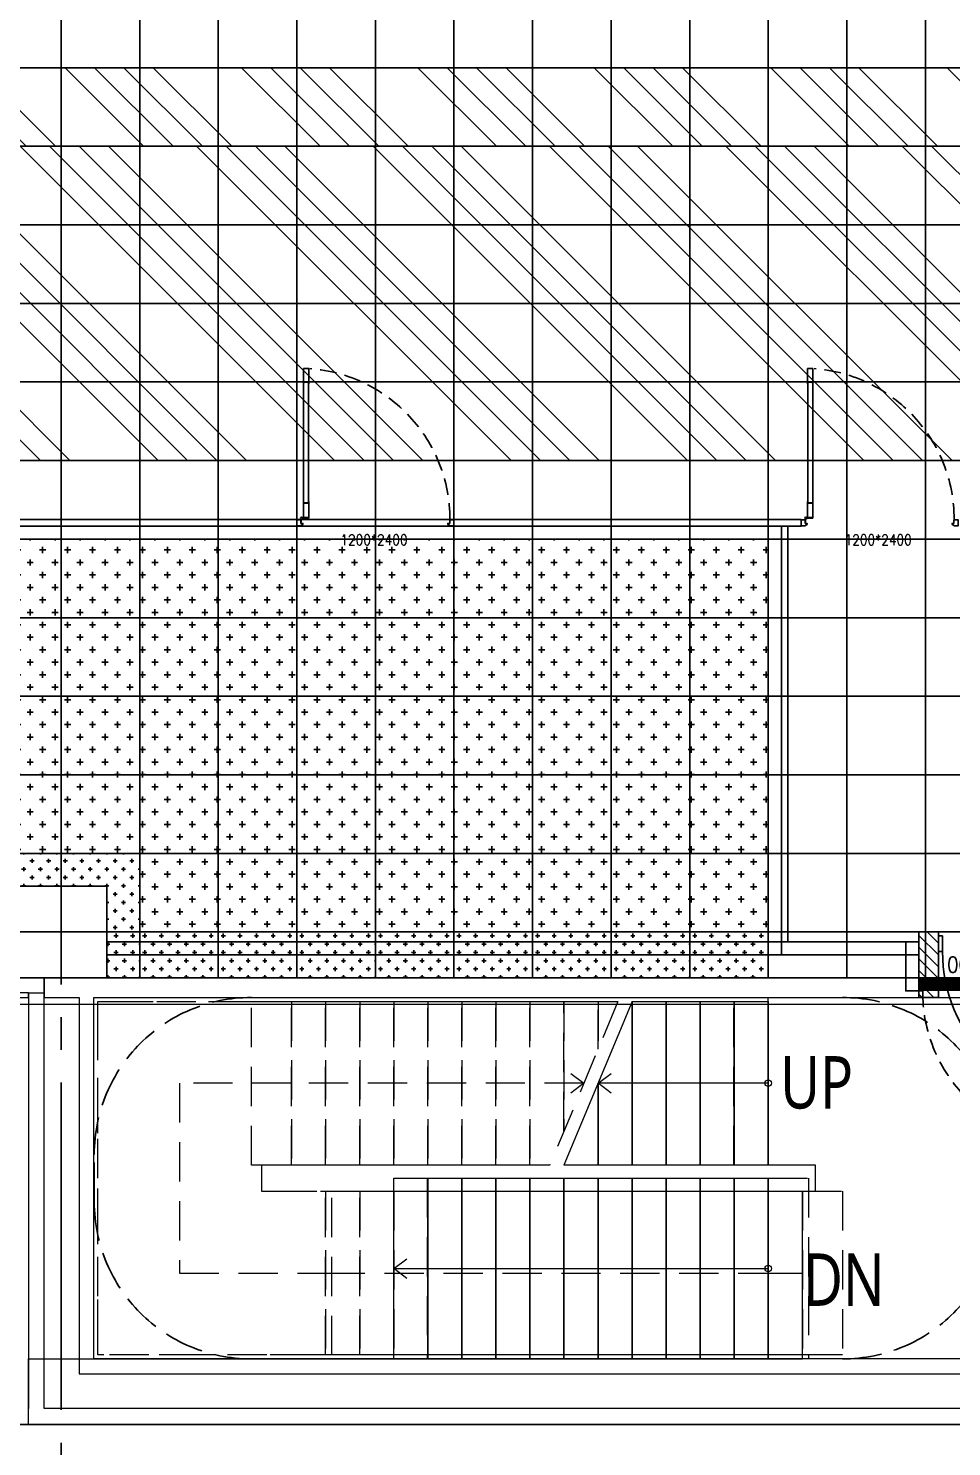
# Model space of a CAD drawing. Header units: millimetres. Extents: x -960 to 41501, y -1010 to 11880.
# Drawn here: x 6815 to 7520, y -393 to 690 of the extents above; entities that cross this region are included whole.
import ezdxf
from ezdxf.enums import TextEntityAlignment as Align

# ---------------------------------------------------------------- set-up
doc = ezdxf.new("R2010")
doc.units = ezdxf.units.MM
doc.header["$LTSCALE"] = 100
for name, pattern in [('188K-SM-03-F10-ARCH-PA-Y2257103$0$AP5A-SM-03-F20-ARCH-PA-Y2230801+Y2230803$0$ALL-PA-TXT-Y2221201$0$DASHED', [19.05, 12.7, -6.35]), ('188K-SM-03-F10-ARCH-PA-Y2257103$0$HIDDEN2', [0.1875, 0.125, -0.0625]), ('188K-SM-03-F10-ARCH-RF-Y2257103$0$DIVIDE', [31.75, 12.7, -6.35, 0, -6.35, 0, -6.35]), ('X-S-FAB-L10$0$COL-CEN-LIN', [3.25, 2.5, -0.25, 0.25, -0.25]), ('X-S-FAB-L10$0$HIDDEN', [0.4, 0.3, -0.1]), ('X-S-FAB-L10$0$JJP_虛線(退縮線、投影線、地下室範圍、非屬本工程、圖面分區)', [0.45, 0.3, -0.15]), ('X-S-FAB-L10$0$虛線', [0.846667, 0.423333, -0.423333])]:
    doc.linetypes.add(name, pattern=pattern)
for name, color, linetype in [('0-XREF', 7, 'Continuous'), ('188K-SM-03-F10-ARCH-PA-Y2257103$0$K-Door', 53, 'Continuous'), ('188K-SM-03-F10-ARCH-PA-Y2257103$0$K-P1S-2.5-單抗', 53, 'Continuous'), ('188K-SM-03-F10-ARCH-PA-Y2257103$0$K-P1S-4.2-單抗', 53, 'Continuous'), ('188K-SM-03-F10-ARCH-PA-Y2257103$0$K-岩棉 2hr 7.5-單抗', 53, 'Continuous'), ('188K-SM-03-F10-ARCH-PA-Y2257103$0$K-岩棉 2hr 7.5-非抗', 53, 'Continuous'), ('188K-SM-03-F10-ARCH-PA-Y2257103$0$非YK-K-防火門', 53, 'Continuous'), ('188K-SM-03-F10-ARCH-RF-Y2257103$0$K-RC與RF收邊板', 4, '188K-SM-03-F10-ARCH-RF-Y2257103$0$DIVIDE'), ('188K-SM-03-F10-ARCH-RF-Y2257103$0$K-RF-0.55', 191, 'Continuous'), ('188K-SM-03-F10-ARCH-RF-Y2257103$0$K-RF-0.55-AREA', 6, 'Continuous'), ('188K-SM-03-F10-ARCH-RF-Y2257103$0$K-RF-動線-1500', 5, 'Continuous'), ('188K-SM-03-F10-ARCH-RF-Y2257103$0$K-RF-動線-1500-預降', 14, 'Continuous'), ('188K-SM-03-F10-ARCH-RF-Y2257103$0$K-格柵-不定尺', 80, 'Continuous'), ('188K-SM-03-F10-ARCH-RF-Y2257103$0$K-格柵-整', 30, 'Continuous'), ('X-S-FAB-L10$0$0-DIM-TXT', 8, 'Continuous'), ('X-S-FAB-L10$0$A-STRS', 8, 'Continuous'), ('X-S-FAB-L10$0$A-TEXT', 8, 'Continuous'), ('X-S-FAB-L10$0$A-WALL-EX', 8, 'Continuous'), ('X-S-FAB-L10$0$A-WALL-IN', 8, 'Continuous'), ('X-S-FAB-L10$0$BLOCK', 8, 'Continuous'), ('X-S-FAB-L10$0$CCL', 8, 'X-S-FAB-L10$0$COL-CEN-LIN'), ('X-S-FAB-L10$0$COL-S', 8, 'Continuous'), ('X-S-FAB-L10$0$DW_Frame', 8, 'Continuous'), ('X-S-FAB-L10$0$HID', 8, 'X-S-FAB-L10$0$HIDDEN'), ('X-S-FAB-L10$0$S-FNDN', 8, 'Continuous'), ('X-S-FAB-L10$0$S-SLAB-SHOW', 8, 'Continuous'), ('X-S-FAB-L10$0$WALL_188K_IN', 8, 'Continuous')]:
    doc.layers.add(name, color=color, linetype=linetype)
doc.styles.add('188K-SM-03-F10-ARCH-PA-Y2257103$0$AP5A-SM-03-F20-ARCH-PA-Y2230801+Y2230803$0$ALL-PA-TXT-Y2221201$0$Standard', font='txt.shx', dxfattribs={"bigfont": 'chineset.shx'})
doc.styles.add('188K-SM-03-F10-ARCH-PA-Y2257103$0$Standard', font='txt.shx', dxfattribs={"bigfont": 'chineset.shx'})
doc.styles.add('X-S-FAB-L10$0$CHINA', font='simplex.shx', dxfattribs={"width": 0.75, "bigfont": 'chineset.shx'})
doc.styles.add('X-S-FAB-L10$0$Standard', font='', dxfattribs={"width": 0.8})
doc.styles.add('X-S-FAB-L10$0$TG_NOTE_TEXT', font='simplex.shx', dxfattribs={"width": 0.75, "bigfont": 'chineset.shx'})
doc.styles.get('X-S-FAB-L10$0$Standard').set_extended_font_data('Microsoft JhengHei')
pattern_1 = [(0, (4199.9996, -8950.01), (6.35, 6.35), [3.175, -9.525]), (90, (4201.587, -8951.5975), (-6.35, 6.35), [3.175, -9.525])]

# ---------------------------------------------------------------- blocks, each defined once
blk = doc.blocks.new('X-S-FAB-L10$0$FAB2-L05')
at = {"layer": 'X-S-FAB-L10$0$CCL'}
for p, q in [((-19320, 11005), (-19320, 0)), ((-26880, 720), (1210, 720))]:
    blk.add_line(p, q, dxfattribs=at)
at = {"layer": 'X-S-FAB-L10$0$COL-S'}
blk.add_lwpolyline([(-19355, 755), (-19285, 755), (-19285, 685), (-19355, 685)], close=True, dxfattribs=at)
blk = doc.blocks.new('X-S-FAB-L10')
at = {"layer": 'X-S-FAB-L10$0$WALL_188K_IN'}
h = blk.add_hatch(dxfattribs=at)
h.set_pattern_fill('LINE', color=256, scale=2, angle=135)
h.set_pattern_definition([(135, (7510, -98.3835), (-4.49013, -4.49013), [])])
h.paths.add_polyline_path([(7510, -50), (7510, 0), (7495, 0), (7495, -50)])
blk.add_line((7510, 0), (7510, -15))
blk.add_arc((7627, -15), 114, 180, 270)
at = {"layer": 'X-S-FAB-L10$0$A-STRS', "linetype": 'X-S-FAB-L10$0$虛線', "lineweight": 0}
for p, q in [((6868, -323), (6868, -53)), ((6868, -53), (6985.3, -53)), ((6985.3, -53), (7016, -53)), ((7016, -53), (7265.2, -53)), ((7016, -178), (6993, -178)), ((6993, -178), (6993, -198)), ((7213.2, -178), (7016, -178)), ((6993, -198), (7042, -198)), ((7042, -198), (7406, -198)), ((7042, -323), (6868, -323)), ((7406, -323), (7042, -323))]:
    blk.add_line(p, q, dxfattribs=at)
at = {"layer": 'X-S-FAB-L10$0$A-STRS', "linetype": 'X-S-FAB-L10$0$JJP_虛線(退縮線、投影線、地下室範圍、非屬本工程、圖面分區)', "lineweight": 0}
for p, q in [((6868, -323), (6868, -53)), ((6868, -53), (7016, -53)), ((6985.3, -178), (6985.3, -53)), ((7016, -53), (7016, -178)), ((7016, -53), (7016, -178)), ((7016, -53), (7016, -178)), ((7016, -178), (7016, -53)), ((7016, -53), (7042, -53)), ((7016, -53), (7016, -178)), ((7042, -53), (7042, -178)), ((7042, -178), (7042, -53)), ((7042, -53), (7068, -53)), ((7042, -53), (7042, -178)), ((7068, -53), (7068, -178)), ((7068, -178), (7068, -53)), ((7068, -53), (7094, -53)), ((7068, -53), (7068, -178)), ((7094, -53), (7094, -178)), ((7094, -178), (7094, -53)), ((7094, -53), (7120, -53)), ((7094, -53), (7094, -178)), ((7120, -53), (7120, -178)), ((7120, -178), (7120, -53)), ((7120, -53), (7146, -53)), ((7120, -53), (7120, -178)), ((7146, -53), (7146, -178)), ((7146, -178), (7146, -53)), ((7146, -53), (7172, -53)), ((7146, -53), (7146, -178)), ((7172, -53), (7172, -178)), ((7172, -178), (7172, -53)), ((7172, -53), (7198, -53)), ((7172, -53), (7172, -178)), ((7198, -53), (7198, -178)), ((7198, -178), (7198, -53)), ((7198, -53), (7224, -53)), ((7198, -53), (7198, -178)), ((7265.2, -53), (7213.2, -178)), ((7224, -53), (7224, -152)), ((7224, -152), (7224, -53)), ((7224, -53), (7250, -53)), ((7224, -53), (7224, -152)), ((7250, -53), (7250, -89.5)), ((7250, -89.5), (7250, -53)), ((7250, -53), (7265.2, -53)), ((7250, -53), (7250, -89.5)), ((7353.6, -178), (7353.6, -53)), ((7229.2, -108), (7239.2, -115.5)), ((7016, -115.5), (6930.5, -115.5)), ((6930.5, -115.5), (6930.5, -260.5)), ((7239.2, -115.5), (7016, -115.5)), ((7239.2, -115.5), (7229.2, -123)), ((6993, -178), (6985.3, -178)), ((7016, -178), (6993, -178)), ((6993, -178), (6993, -198)), ((7042, -178), (7016, -178)), ((7068, -178), (7042, -178)), ((7094, -178), (7068, -178)), ((7120, -178), (7094, -178)), ((7146, -178), (7120, -178)), ((7172, -178), (7146, -178)), ((7198, -178), (7172, -178)), ((7213.2, -178), (7198, -178)), ((7119.6, -188), (7119.6, -326)), ((7380, -188), (7410.8, -188)), ((7410.8, -188), (7410.8, -326)), ((6993, -198), (7042, -198)), ((7042, -323), (7042, -198)), ((7042, -323), (7042, -198)), ((7042, -198), (7042, -323)), ((7042, -323), (7042, -198)), ((7042, -198), (7068, -198)), ((7046.7, -323), (7046.7, -198)), ((7068, -323), (7068, -198)), ((7068, -198), (7068, -323)), ((7068, -323), (7068, -198)), ((7068, -198), (7094, -198)), ((7094, -323), (7094, -198)), ((7094, -198), (7094, -323)), ((7094, -323), (7094, -198)), ((7094, -198), (7120, -198)), ((7120, -323), (7120, -198)), ((7120, -198), (7120, -323)), ((7120, -323), (7120, -198)), ((7120, -198), (7146, -198)), ((7146, -323), (7146, -198)), ((7146, -198), (7146, -323)), ((7146, -323), (7146, -198)), ((7146, -198), (7172, -198)), ((7172, -323), (7172, -198)), ((7172, -198), (7172, -323)), ((7172, -323), (7172, -198)), ((7172, -198), (7198, -198)), ((7198, -323), (7198, -198)), ((7198, -198), (7198, -323)), ((7198, -323), (7198, -198)), ((7198, -198), (7224, -198)), ((7224, -323), (7224, -198)), ((7224, -198), (7224, -323)), ((7224, -323), (7224, -198)), ((7224, -198), (7250, -198)), ((7250, -323), (7250, -198)), ((7250, -198), (7250, -323)), ((7250, -323), (7250, -198)), ((7250, -198), (7276, -198)), ((7276, -323), (7276, -198)), ((7276, -198), (7276, -323)), ((7276, -323), (7276, -198)), ((7276, -198), (7302, -198)), ((7302, -323), (7302, -198)), ((7302, -198), (7302, -323)), ((7302, -323), (7302, -198)), ((7302, -198), (7328, -198)), ((7328, -323), (7328, -198)), ((7328, -198), (7328, -323)), ((7328, -323), (7328, -198)), ((7328, -198), (7354, -198)), ((7354, -323), (7354, -198)), ((7354, -198), (7354, -323)), ((7354, -323), (7354, -198)), ((7354, -198), (7380, -198)), ((7380, -323), (7380, -198)), ((7380, -198), (7380, -323)), ((7380, -323), (7380, -198)), ((7380, -198), (7406, -198)), ((7406, -198), (7436.7, -198)), ((7406, -323), (7406, -198)), ((7406, -198), (7406, -323)), ((7436.7, -198), (7436.7, -323)), ((6930.5, -260.5), (7042, -260.5)), ((7042, -260.5), (7380, -260.5)), ((7380, -260.5), (7406, -260.5)), ((7042, -323), (6868, -323)), ((7068, -323), (7042, -323)), ((7094, -323), (7068, -323)), ((7120, -323), (7094, -323)), ((7146, -323), (7120, -323)), ((7172, -323), (7146, -323)), ((7198, -323), (7172, -323)), ((7224, -323), (7198, -323)), ((7250, -323), (7224, -323)), ((7276, -323), (7250, -323)), ((7302, -323), (7276, -323)), ((7328, -323), (7302, -323)), ((7354, -323), (7328, -323)), ((7380, -323), (7354, -323)), ((7406, -323), (7380, -323)), ((7436.7, -323), (7406, -323)), ((7410.8, -326), (7380, -326))]:
    blk.add_line(p, q, dxfattribs=at)
at = {"layer": 'X-S-FAB-L10$0$A-STRS', "lineweight": 0}
for p, q in [((7276, -53), (7224, -178)), ((7276, -53), (7380, -53)), ((7276, -53), (7276, -178)), ((7276, -178), (7276, -53)), ((7276, -53), (7302, -53)), ((7276, -53), (7276, -178)), ((7302, -53), (7302, -178)), ((7302, -178), (7302, -53)), ((7302, -53), (7328, -53)), ((7302, -53), (7302, -178)), ((7328, -53), (7328, -178)), ((7328, -178), (7328, -53)), ((7328, -53), (7354, -53)), ((7328, -53), (7328, -178)), ((7354, -53), (7354, -178)), ((7354, -178), (7354, -53)), ((7354, -53), (7380, -53)), ((7354, -53), (7354, -178)), ((7380, -53), (7380, -178)), ((7380, -53), (7380, -178)), ((7250, -115.5), (7260, -108)), ((7250, -115.5), (7250, -178)), ((7250, -178), (7250, -115.5)), ((7250, -115.5), (7250, -178)), ((7354, -115.5), (7250, -115.5)), ((7260, -123), (7250, -115.5)), ((7380, -115.5), (7354, -115.5)), ((7380, -178), (7224, -178)), ((7250, -178), (7224, -178)), ((7276, -178), (7250, -178)), ((7302, -178), (7276, -178)), ((7328, -178), (7302, -178)), ((7354, -178), (7328, -178)), ((7380, -178), (7354, -178)), ((7094, -326), (7094, -188)), ((7094, -188), (7380, -188)), ((7094, -326), (7094, -188)), ((7094, -188), (7120, -188)), ((7120, -326), (7120, -188)), ((7120, -188), (7120, -326)), ((7120, -326), (7120, -188)), ((7120, -188), (7146, -188)), ((7146, -326), (7146, -188)), ((7146, -188), (7146, -326)), ((7146, -326), (7146, -188)), ((7146, -188), (7172, -188)), ((7172, -326), (7172, -188)), ((7172, -188), (7172, -326)), ((7172, -326), (7172, -188)), ((7172, -188), (7198, -188)), ((7198, -326), (7198, -188)), ((7198, -188), (7198, -326)), ((7198, -326), (7198, -188)), ((7198, -188), (7224, -188)), ((7224, -326), (7224, -188)), ((7224, -188), (7224, -326)), ((7224, -326), (7224, -188)), ((7224, -188), (7250, -188)), ((7250, -326), (7250, -188)), ((7250, -188), (7250, -326)), ((7250, -326), (7250, -188)), ((7250, -188), (7276, -188)), ((7276, -326), (7276, -188)), ((7276, -188), (7276, -326)), ((7276, -326), (7276, -188)), ((7276, -188), (7302, -188)), ((7302, -326), (7302, -188)), ((7302, -188), (7302, -326)), ((7302, -326), (7302, -188)), ((7302, -188), (7328, -188)), ((7328, -326), (7328, -188)), ((7328, -188), (7328, -326)), ((7328, -326), (7328, -188)), ((7328, -188), (7354, -188)), ((7354, -326), (7354, -188)), ((7354, -188), (7354, -326)), ((7354, -326), (7354, -188)), ((7354, -188), (7380, -188)), ((7380, -326), (7380, -188)), ((7380, -188), (7380, -326)), ((7094, -257), (7104, -249.5)), ((7094, -257), (7120, -257)), ((7104, -264.5), (7094, -257)), ((7120, -257), (7354, -257)), ((7354, -257), (7380, -257)), ((7380, -326), (7094, -326)), ((7120, -326), (7094, -326)), ((7146, -326), (7120, -326)), ((7172, -326), (7146, -326)), ((7198, -326), (7172, -326)), ((7224, -326), (7198, -326)), ((7250, -326), (7224, -326)), ((7276, -326), (7250, -326)), ((7302, -326), (7276, -326)), ((7328, -326), (7302, -326)), ((7354, -326), (7328, -326)), ((7380, -326), (7354, -326))]:
    blk.add_line(p, q, dxfattribs=at)
at = {"layer": 'X-S-FAB-L10$0$A-STRS', "lineweight": 0, "flags": 128}
for points in [[(7380, -118, -1), (7380, -113, -1)], [(7380, -259.5, -1), (7380, -254.5, -1)]]:
    blk.add_lwpolyline(points, format="xyb", close=True, dxfattribs=at)
at = {"layer": 'X-S-FAB-L10$0$A-WALL-EX', "lineweight": 0}
for p, q in [((6827, -35), (6815, -35)), ((6827, -35), (6815, -35)), ((6827, -46.5), (6827, -35)), ((6815, -46.5), (1800, -46.5)), ((6815, -46.5), (6827, -46.5)), ((6815, -46.5), (6827, -46.5))]:
    blk.add_line(p, q, dxfattribs=at)
at = {"layer": 'X-S-FAB-L10$0$A-WALL-EX', "lineweight": 0, "flags": 128}
for points in [[(6815, -35), (1800, -35)], [(6815, -35), (6827, -35)], [(6827, -364), (6827, -35)], [(1800, -50), (6815, -50)], [(6815, -46.5), (6815, -364)], [(6815, -50), (6815, -46.5)], [(6815, -376), (6815, -364)], [(7693, -364), (6827, -364)], [(6815, -376), (7705, -376)]]:
    blk.add_lwpolyline(points, dxfattribs=at)
at = {"layer": 'X-S-FAB-L10$0$A-WALL-IN', "lineweight": 0}
for p, q in [((7495, -35), (6827, -35)), ((6827, -35), (6827, -50)), ((6827, -50), (6853.7, -50)), ((6865, -50), (7495, -50))]:
    blk.add_line(p, q, dxfattribs=at)
at = {"layer": 'X-S-FAB-L10$0$A-WALL-IN', "lineweight": 0, "flags": 128}
for points in [[(6853.7, -50), (6853.7, -337.3)], [(6865, -326), (6865, -50)], [(7655, -326), (6865, -326)], [(6853.7, -337.3), (6865, -337.3)], [(6865, -337.3), (7655, -337.3)]]:
    blk.add_lwpolyline(points, dxfattribs=at)
at = {"layer": 'X-S-FAB-L10$0$COL-S'}
for p, q in [((6805, 35), (6875, 35)), ((6875, 35), (6875, -35)), ((6875, -35), (6805, -35))]:
    blk.add_line(p, q, dxfattribs=at)
at = {"layer": 'X-S-FAB-L10$0$DW_Frame'}
blk.add_lwpolyline([(7510, -15), (7513, -15), (7513, -3), (7510, -3)], dxfattribs=at)
at = {"layer": 'X-S-FAB-L10$0$HID'}
for p, q in [((6865.3, -206), (6865.3, -170)), ((7705, -376), (6804.8, -376))]:
    blk.add_line(p, q, dxfattribs=at)
for centre, start, end in [((6985.3, -170), 90, 180), ((7436.7, -170), 0, 90), ((6985.3, -206), 180, 270), ((7436.7, -206), 270, 0)]:
    blk.add_arc(centre, 120, start, end, dxfattribs=at)
at = {"layer": 'X-S-FAB-L10$0$S-FNDN', "lineweight": 0, "flags": 128}
blk.add_lwpolyline([(4350, 7470), (1830, 7470), (1830, 1500), (1812.5, 1500), (1812.5, -55), (9330, -55), (9330, 7470)], close=True, dxfattribs=at)
at = {"layer": 'X-S-FAB-L10$0$S-SLAB-SHOW', "lineweight": 0, "flags": 128}
for points in [[(7705, -376), (6815, -376), (6815, -326), (7406, -326), (7406, -198), (7416, -198), (7416, -178), (7380, -178), (7380, -50), (7705, -50)], [(7655, -50), (7655, -326), (7406, -326), (7406, -198), (7416, -198), (7416, -178), (7380, -178), (7380, -50)]]:
    blk.add_lwpolyline(points, close=True, dxfattribs=at)
at = {"layer": 'X-S-FAB-L10$0$WALL_188K_IN'}
blk.add_lwpolyline([(7510, -50), (7510, 0), (7495, 0), (7495, -50)], close=True, dxfattribs=at)
at = {"layer": 'X-S-FAB-L10$0$BLOCK'}
blk.add_blockref('X-S-FAB-L10$0$FAB2-L05', (26160, -720), dxfattribs=at)
at = {"style": 'X-S-FAB-L10$0$TG_NOTE_TEXT', "width": 0.5, "flags": 1}
for p in [(7463.3, 9020), (18268.3, 8649), (11197.8, 4800.2), (16485.8, 4800.2), (25420.3, 2635), (13360, 320, 0), (7463.3, -33.3)]:
    blk.add_attdef('WH', text='', height=20, dxfattribs=at).set_placement(p, align=Align.BOTTOM_LEFT)
at = {"width": 0.5}
for style, p in [('X-S-FAB-L10$0$TG_NOTE_TEXT', (7585, 9020)), ('X-S-FAB-L10$0$TG_NOTE_TEXT', (18390, 8649)), ('X-S-FAB-L10$0$TG_NOTE_TEXT', (11117.5, 4813.5)), ('X-S-FAB-L10$0$TG_NOTE_TEXT', (16607.5, 4813.5)), ('X-S-FAB-L10$0$TG_NOTE_TEXT', (25350, 2635)), ('X-S-FAB-L10$0$Standard', (13129.4, 325, 0)), ('X-S-FAB-L10$0$TG_NOTE_TEXT', (7585, -20))]:
    blk.add_attdef('DESC', text='', height=10, dxfattribs=dict(at, style=style)).set_placement(p, align=Align.BOTTOM_LEFT)
for tag, style, p in [('TYPE', 'X-S-FAB-L10$0$TG_NOTE_TEXT', (7619.3, 9020)), ('NO', 'X-S-FAB-L10$0$TG_NOTE_TEXT', (7650.1, 9020)), ('TYPE', 'X-S-FAB-L10$0$TG_NOTE_TEXT', (18424.2, 8649)), ('NO', 'X-S-FAB-L10$0$TG_NOTE_TEXT', (18455, 8649)), ('NO', 'X-S-FAB-L10$0$TG_NOTE_TEXT', (11088.6, 4813.5)), ('TYPE', 'X-S-FAB-L10$0$TG_NOTE_TEXT', (11151.8, 4813.5)), ('TYPE', 'X-S-FAB-L10$0$TG_NOTE_TEXT', (16641.8, 4813.5)), ('NO', 'X-S-FAB-L10$0$TG_NOTE_TEXT', (16672.6, 4813.5)), ('NO', 'X-S-FAB-L10$0$TG_NOTE_TEXT', (25313, 2635)), ('TYPE', 'X-S-FAB-L10$0$TG_NOTE_TEXT', (25350, 2635)), ('NO', 'X-S-FAB-L10$0$Standard', (13100, 320, 0)), ('TYPE', 'X-S-FAB-L10$0$Standard', (13129.4, 320, 0)), ('TYPE', 'X-S-FAB-L10$0$TG_NOTE_TEXT', (7619.3, -20)), ('NO', 'X-S-FAB-L10$0$TG_NOTE_TEXT', (7650.1, -20))]:
    blk.add_attdef(tag, text='', height=10, dxfattribs=dict(at, style=style)).set_placement(p, align=Align.BOTTOM_RIGHT)
at = {"style": 'X-S-FAB-L10$0$TG_NOTE_TEXT', "width": 0.5, "flags": 1}
for rotation, p in [(180, (43, 7480)), (180, (943, 7480)), (90, (24310, 3717.8)), (270, (17080, 1711.7))]:
    blk.add_attdef('WH', text='', height=20, rotation=rotation, dxfattribs=at).set_placement(p, align=Align.BOTTOM_LEFT)
at = {"width": 0.5}
for rotation, style, p in [(180, 'X-S-FAB-L10$0$Standard', (317.6, 7480)), (180, 'X-S-FAB-L10$0$Standard', (1217.6, 7480)), (90, 'X-S-FAB-L10$0$TG_NOTE_TEXT', (24310, 3647.5)), (270, 'X-S-FAB-L10$0$TG_NOTE_TEXT', (17080, 1605))]:
    blk.add_attdef('DESC', text='', height=10, rotation=rotation, dxfattribs=dict(at, style=style)).set_placement(p, align=Align.BOTTOM_LEFT)
for tag, rotation, style, p in [('TYPE', 180, 'X-S-FAB-L10$0$Standard', (317.6, 7480)), ('NO', 180, 'X-S-FAB-L10$0$Standard', (347, 7480)), ('TYPE', 180, 'X-S-FAB-L10$0$Standard', (1217.6, 7480)), ('NO', 180, 'X-S-FAB-L10$0$Standard', (1247, 7480)), ('TYPE', 90, 'X-S-FAB-L10$0$TG_NOTE_TEXT', (24310, 3647.5)), ('NO', 90, 'X-S-FAB-L10$0$TG_NOTE_TEXT', (24310, 3610.5)), ('TYPE', 270, 'X-S-FAB-L10$0$TG_NOTE_TEXT', (17080, 1605)), ('NO', 270, 'X-S-FAB-L10$0$TG_NOTE_TEXT', (17080, 1573))]:
    blk.add_attdef(tag, text='', height=10, rotation=rotation, dxfattribs=dict(at, style=style)).set_placement(p, align=Align.BOTTOM_RIGHT)
at = {"layer": 'X-S-FAB-L10$0$0-DIM-TXT', "style": 'X-S-FAB-L10$0$CHINA', "width": 0.75}
for p in [(667.4, 7855.1, -2689.4), (22627.4, 6728.8), (25644.7, 6728.8), (24778.8, 5569.1), (1118.3, 4980), (417.8, 4594.6), (23874.8, 4355), (22927.4, 4330.1), (23749.9, 3901.4), (417.8, 3765.2), (1118.3, 3730), (417.8, 3115.8), (536.9, 2227.8), (16909, 1782.7), (888.4, 880.5), (16977.4, 750), (18878.8, 750), (25641.2, 553.2), (21364, 526.9)]:
    blk.add_attdef('HIG', text='', height=80, dxfattribs=at).set_placement(p, align=Align.MIDDLE_LEFT)
at = {"layer": 'X-S-FAB-L10$0$A-TEXT', "style": 'X-S-FAB-L10$0$Standard', "width": 0.8}
for s, p in [('UP', (7389.1, -134.8)), ('DN', (7406.6, -285.5))]:
    blk.add_text(s, height=40, dxfattribs=at).set_placement(p)
blk = doc.blocks.new('188K-SM-03-F10-ARCH-RF-Y2257103$0$格柵-60x60')
h = blk.add_hatch()
h.set_pattern_fill('CROSS', color=256, scale=1.5)
h.set_pattern_definition([(0, (-67309.572, -18158.226), (9.525, 9.525), [4.7625, -14.2875]), (90, (-67307.191, -18160.607), (-9.525, 9.525), [4.7625, -14.2875])])
h.paths.add_polyline_path([(0, 60), (60, 60), (60, 0), (0, 0)])
blk.add_lwpolyline([(0, 60), (60, 60), (60, 0), (0, 0)], close=True)
blk = doc.blocks.new('188K-SM-03-F10-ARCH-RF-Y2257103')
at = {"layer": '188K-SM-03-F10-ARCH-RF-Y2257103$0$K-RF-動線-1500'}
h = blk.add_hatch(dxfattribs=at)
h.set_pattern_fill('ANSI34', color=256, scale=5, angle=90)
h.paths.add_polyline_path([(1845, 600.1), (16750, 600), (16750, 360), (1845, 360)])
at = {"layer": '188K-SM-03-F10-ARCH-RF-Y2257103$0$K-RF-動線-1500-預降'}
h = blk.add_hatch(dxfattribs=at)
h.set_pattern_fill('ANSI34', color=256, scale=5, angle=90)
h.set_pattern_definition([(135, (-310, 0.09), (-67.3519, -67.3519), []), (135, (-310, 22.54), (-67.3519, -67.3519), []), (135, (-310, 44.99), (-67.3519, -67.3519), []), (135, (-310, 67.44), (-67.3519, -67.3519), [])])
h.paths.add_polyline_path([(1845, 660.1), (16440, 659.9), (16440, 599.9), (1845, 600.1)])
at = {"layer": '188K-SM-03-F10-ARCH-RF-Y2257103$0$K-格柵-不定尺'}
h = blk.add_hatch(dxfattribs=at)
h.set_pattern_fill('CROSS', color=256)
h.set_pattern_definition(pattern_1)
edge = h.paths.add_edge_path()
edge.add_line((6780, 0), (6805, 0))
edge.add_line((6805, 0), (6805, 35))
edge.add_line((6805, 35), (6840, 35))
edge.add_line((6840, 35), (6840, 60))
edge.add_line((6840, 60), (6780, 60))
edge.add_line((6780, 60), (6780, 0))
h = blk.add_hatch(dxfattribs=at)
h.set_pattern_fill('CROSS', color=256)
h.set_pattern_definition(pattern_1)
edge = h.paths.add_edge_path()
edge.add_line((6900, 0), (6875, 0))
edge.add_line((6875, 0), (6875, 35))
edge.add_line((6875, 35), (6840, 35))
edge.add_line((6840, 35), (6840, 60))
edge.add_line((6840, 60), (6900, 60))
edge.add_line((6900, 60), (6900, 0))
h = blk.add_hatch(dxfattribs=at)
h.set_pattern_fill('CROSS', color=256)
h.set_pattern_definition([(0, (4714.9996, -8950.01), (6.35, 6.35), [3.175, -9.525]), (90, (4716.587, -8951.5975), (-6.35, 6.35), [3.175, -9.525])])
h.paths.add_polyline_path([(6875, 0), (6900, 0), (6900, -35), (6875, -35)])
h = blk.add_hatch(dxfattribs=at)
h.set_pattern_fill('CROSS', color=256)
h.set_pattern_definition([(0, (4775, -8950.01), (6.35, 6.35), [3.175, -9.525]), (90, (4776.5876, -8951.5975), (-6.35, 6.35), [3.175, -9.525])])
h.paths.add_polyline_path([(6900, 0), (6960, 0), (6960, -35), (6900, -35)])
h = blk.add_hatch(dxfattribs=at)
h.set_pattern_fill('CROSS', color=256)
h.set_pattern_definition([(0, (4835, -8950.01), (6.35, 6.35), [3.175, -9.525]), (90, (4836.5876, -8951.5975), (-6.35, 6.35), [3.175, -9.525])])
h.paths.add_polyline_path([(6960, 0), (7020, 0), (7020, -35), (6960, -35)])
h = blk.add_hatch(dxfattribs=at)
h.set_pattern_fill('CROSS', color=256)
h.set_pattern_definition([(0, (4895, -8950.01), (6.35, 6.35), [3.175, -9.525]), (90, (4896.5876, -8951.5975), (-6.35, 6.35), [3.175, -9.525])])
h.paths.add_polyline_path([(7020, 0), (7080, 0), (7080, -35), (7020, -35)])
h = blk.add_hatch(dxfattribs=at)
h.set_pattern_fill('CROSS', color=256)
h.set_pattern_definition([(0, (4955, -8950.01), (6.35, 6.35), [3.175, -9.525]), (90, (4956.5876, -8951.5975), (-6.35, 6.35), [3.175, -9.525])])
h.paths.add_polyline_path([(7080, 0), (7140, 0), (7140, -35), (7080, -35)])
h = blk.add_hatch(dxfattribs=at)
h.set_pattern_fill('CROSS', color=256)
h.set_pattern_definition([(0, (5015, -8950.01), (6.35, 6.35), [3.175, -9.525]), (90, (5016.5876, -8951.5975), (-6.35, 6.35), [3.175, -9.525])])
h.paths.add_polyline_path([(7140, 0), (7200, 0), (7200, -35), (7140, -35)])
h = blk.add_hatch(dxfattribs=at)
h.set_pattern_fill('CROSS', color=256)
h.set_pattern_definition([(0, (5075, -8950.01), (6.35, 6.35), [3.175, -9.525]), (90, (5076.5876, -8951.5975), (-6.35, 6.35), [3.175, -9.525])])
h.paths.add_polyline_path([(7200, 0), (7260, 0), (7260, -35), (7200, -35)])
h = blk.add_hatch(dxfattribs=at)
h.set_pattern_fill('CROSS', color=256)
h.set_pattern_definition([(0, (5135, -8950.01), (6.35, 6.35), [3.175, -9.525]), (90, (5136.5876, -8951.5975), (-6.35, 6.35), [3.175, -9.525])])
h.paths.add_polyline_path([(7260, 0), (7320, 0), (7320, -35), (7260, -35)])
h = blk.add_hatch(dxfattribs=at)
h.set_pattern_fill('CROSS', color=256)
h.set_pattern_definition([(0, (5195, -8950.01), (6.35, 6.35), [3.175, -9.525]), (90, (5196.5876, -8951.5975), (-6.35, 6.35), [3.175, -9.525])])
h.paths.add_polyline_path([(7320, 0), (7380, 0), (7380, -35), (7320, -35)])
at = {"layer": '188K-SM-03-F10-ARCH-RF-Y2257103$0$K-RC與RF收邊板', "ltscale": 0.01, "const_width": 10}
blk.add_lwpolyline([(7625, -40), (7495, -40)], dxfattribs=at)
at = {"layer": '188K-SM-03-F10-ARCH-RF-Y2257103$0$K-RF-0.55'}
for p, q in [((6900, 9035), (6900, -35)), ((6960, 9035), (6960, -35)), ((7020, 9035), (7020, -35)), ((7080, 9035), (7080, -35)), ((7140, 9035), (7140, -35)), ((7200, 9035), (7200, -35)), ((7260, 9035), (7260, -35)), ((7320, 9035), (7320, -35)), ((7380, 9035), (7380, -35)), ((7440, 9035), (7440, -35)), ((7500, 9035), (7500, -35)), ((6840, 8965), (6840, 35)), ((16750, 660), (1845, 660)), ((16750, 600), (1845, 600)), ((16750, 540), (1845, 540)), ((16750, 480), (1845, 480)), ((16750, 420), (1845, 420)), ((16750, 360), (1845, 360)), ((12960, 300), (1845, 300)), ((12960, 240), (1845, 240)), ((12960, 180), (1845, 180)), ((12960, 120), (1845, 120)), ((12960, 60), (1845, 60)), ((16750, 0), (1845, 0))]:
    blk.add_line(p, q, dxfattribs=at)
at = {"layer": '188K-SM-03-F10-ARCH-RF-Y2257103$0$K-RF-0.55-AREA', "elevation": 0}
blk.add_lwpolyline([(7645, -35), (6875, -35), (6875, 35), (6805, 35), (6805, -12.5), (6035, -12.5), (6035, 35), (5965, 35), (5965, -12.5), (5195, -12.5), (5195, 35), (5125, 35), (5125, -12.5), (4355, -12.5), (4355, 35), (4285, 35), (4285, -12.5), (3515, -12.5)], dxfattribs=at)
at = {"layer": '188K-SM-03-F10-ARCH-RF-Y2257103$0$K-RF-動線-1500'}
blk.add_lwpolyline([(1845, 600.1), (16750, 600), (16750, 360), (1845, 360)], close=True, dxfattribs=at)
at = {"layer": '188K-SM-03-F10-ARCH-RF-Y2257103$0$K-RF-動線-1500-預降'}
blk.add_lwpolyline([(1845, 660.1), (16440, 659.9), (16440, 599.9), (1845, 600.1)], close=True, dxfattribs=at)
at = {"layer": '188K-SM-03-F10-ARCH-RF-Y2257103$0$K-格柵-不定尺'}
for points in [[(6780, 0), (6805, 0), (6805, 35), (6840, 35), (6840, 60), (6780, 60), (6780, 0)], [(6900, 0), (6875, 0), (6875, 35), (6840, 35), (6840, 60), (6900, 60), (6900, 0)]]:
    blk.add_lwpolyline(points, dxfattribs=at)
for points in [[(6875, 0), (6900, 0), (6900, -35), (6875, -35)], [(6900, 0), (6960, 0), (6960, -35), (6900, -35)], [(6960, 0), (7020, 0), (7020, -35), (6960, -35)], [(7020, 0), (7080, 0), (7080, -35), (7020, -35)], [(7080, 0), (7140, 0), (7140, -35), (7080, -35)], [(7140, 0), (7200, 0), (7200, -35), (7140, -35)], [(7200, 0), (7260, 0), (7260, -35), (7200, -35)], [(7260, 0), (7320, 0), (7320, -35), (7260, -35)], [(7320, 0), (7380, 0), (7380, -35), (7320, -35)]]:
    blk.add_lwpolyline(points, close=True, dxfattribs=at)
at = {"layer": '188K-SM-03-F10-ARCH-RF-Y2257103$0$K-格柵-整'}
for p in [(6780, 240), (6840, 240), (6900, 240), (6960, 240), (7020, 240), (7080, 240), (7140, 240), (7200, 240), (7260, 240), (7320, 240), (6780, 180), (6840, 180), (6900, 180), (6960, 180), (7020, 180), (7080, 180), (7140, 180), (7200, 180), (7260, 180), (7320, 180), (6780, 120), (6840, 120), (6900, 120), (6960, 120), (7020, 120), (7080, 120), (7140, 120), (7200, 120), (7260, 120), (7320, 120), (6780, 60), (6840, 60), (6900, 60), (6960, 60), (7020, 60), (7080, 60), (7140, 60), (7200, 60), (7260, 60), (7320, 60), (6900, 0), (6960, 0), (7020, 0), (7080, 0), (7140, 0), (7200, 0), (7260, 0), (7320, 0)]:
    blk.add_blockref('188K-SM-03-F10-ARCH-RF-Y2257103$0$格柵-60x60', p, dxfattribs=at)
blk = doc.blocks.new('188K-SM-03-F10-ARCH-PA-Y2257103$0$F14P8-SM-03-FB1-ARCH-PA(B)-Y2210902$0$18P2-XFDP40$0$GAD2205')
blk.add_lwpolyline([(0, 1), (0, 1), (-18, 1, -0.414214), (-18, 2), (-18, 3, -0.414214), (-18, 3), (-14, 3, 0.414214), (-13, 4), (-13, 4, 0.414214), (-14, 4), (-18, 4, -0.414214), (-18, 5), (-18, 12, -0.414214), (-18, 12), (-18, 12, 0.414214), (-18, 12), (-18, 14, 0.72636), (-19, 14), (-19, 13, 0.158507), (-19, 13), (-19, 0, 0.414214), (-19, 0), (19, 0, 0.414214), (19, 0), (19, 13, 0.158507), (19, 13), (19, 14, 0.72636), (18, 14), (18, 12, 0.414214), (18, 12, -0.414214), (18, 12), (18, 5, -0.414214), (18, 4), (14, 4, 0.414214), (13, 4), (13, 4, 0.414214), (14, 3), (18, 3, -0.414214), (18, 3), (18, 2, -0.414214), (18, 1), (0, 1)], format="xyb", close=True)
blk = doc.blocks.new('188K-SM-03-F10-ARCH-PA-Y2257103$0$(FS1-4)1hr單開防火門-1200x2400')
for p, q in [((8.8, 117.1, 0), (9.6, 117.1, 0)), ((8.8, 112.2, 0), (8.8, 117.1, 0)), ((9.6, 112.2, 0), (8.8, 112.2, 0)), ((9.6, 117.1, 0), (9.6, 112.2, 0)), ((9.6, 115.7, 0), (13.6, 115.7, 0)), ((13.5, 113.5, 0), (9.6, 113.5, 0)), ((13.6, 115.7, 0), (15, 115.7, 0)), ((0, 4.5), (0, -4.5)), ((2.8, 5), (0.5, 5)), ((3, -3.2), (3, 4.8)), ((117, -3.2), (117, 4.8)), ((117.2, 5), (119.5, 5)), ((120, 4.5), (120, -4.5)), ((0.5, -5), (2.8, -5)), ((2.8, -5), (4.4, -4)), ((3.8, -3.2), (3, -3.2)), ((3.6, -3.5), (3.6, -3.3)), ((3.6, -3.3), (3.8, -3.3)), ((4.4, -3.5), (3.6, -3.5)), ((4.4, -3.2), (4.2, -3.2)), ((4.2, -3.3), (4.4, -3.3)), ((4.4, -3.3), (4.4, -3.5)), ((4.5, -3.7), (4.5, -3.3)), ((115.5, -3.7), (115.5, -3.3)), ((115.6, -3.2), (115.8, -3.2)), ((115.6, -3.3), (115.6, -3.5)), ((115.8, -3.3), (115.6, -3.3)), ((115.6, -3.5), (116.4, -3.5)), ((117.2, -5), (115.6, -4)), ((116.2, -3.2), (117, -3.2)), ((116.4, -3.3), (116.2, -3.3)), ((116.4, -3.5), (116.4, -3.3)), ((119.5, -5), (117.2, -5))]:
    blk.add_line(p, q)
at = {"ltscale": 5}
for points in [[(8.8, 109.6), (8.8, 119.7), (4.8, 119.7), (4.8, 109.6)], [(5, 109.2), (5, 14.8), (5, 14.8), (5, 109.2)], [(8.6, 14.8), (8.5, 14.8), (8.5, 109.2), (8.6, 109.2)], [(8.8, 6.1), (8.8, 14.4), (4.8, 14.4), (4.8, 6.1)]]:
    blk.add_lwpolyline(points, close=True, dxfattribs=at)
at = {"elevation": 0}
blk.add_lwpolyline([(4, 115.7), (0, 115.7), (-1.4, 115.7, 0.327495), (-2.2, 115, 0.089847), (-2.4, 104.3, 1.144881), (-0.5, 104.7, -0.137079), (-0.5, 113, -0.349357), (0, 113.5), (4, 113.5)], format="xyb", dxfattribs=at)
for points in [[(4.8, 112.2), (4.8, 117.1), (4, 117.1), (4, 112.2)], [(-10, -5), (0, -5), (0, 5), (-10, 5)], [(120, -5), (130, -5), (130, 5), (120, 5)]]:
    blk.add_lwpolyline(points, close=True)
at = {"ltscale": 5}
blk.add_lwpolyline([(4.8, 109.7), (4.8, 108.4, 0.158507), (4.9, 108.4), (4.9, 108.3, 0.72636), (5, 108.3), (5, 108.5, 0.414214), (5, 108.5, -0.414214), (4.9, 108.5), (4.9, 109.2, -0.414214), (5, 109.2), (5.4, 109.2, 0.414214), (5.4, 109.3), (5.4, 109.3, 0.414214), (5.4, 109.3), (5, 109.3, -0.414214), (4.9, 109.4), (4.9, 109.5, -0.414214), (5, 109.6), (6.8, 109.6), (6.8, 109.6), (6.8, 109.6), (8.6, 109.6, -0.414214), (8.6, 109.5), (8.6, 109.4, -0.414214), (8.6, 109.3), (8.2, 109.3, 0.414214), (8.1, 109.3), (8.1, 109.3, 0.414214), (8.2, 109.2), (8.6, 109.2, -0.414214), (8.6, 109.2), (8.6, 108.5, -0.414214), (8.6, 108.5), (8.6, 108.5, 0.414214), (8.6, 108.5), (8.6, 108.3, 0.72636), (8.6, 108.3), (8.7, 108.4, 0.158507), (8.7, 108.4), (8.7, 109.7, 0.414214), (8.7, 109.7), (4.9, 109.7, 0.414214)], format="xyb", close=True, dxfattribs=at)
at = {"ltscale": 500}
for points in [[(3.2, -2.4), (3.2, 5.6), (3, 5.6), (3, -2.4)], [(8.5, 6.6), (4, 6.6), (4, 6.3), (8.5, 6.3)]]:
    blk.add_lwpolyline(points, close=True, dxfattribs=at)
at = {"linetype": '188K-SM-03-F10-ARCH-PA-Y2257103$0$HIDDEN2'}
blk.add_arc((3.4, 6.1), 113.7, 359.4256, 87.3094, dxfattribs=at)
at = {"extrusion": (0, 0, -1)}
for centre, major_axis, start_param, end_param in [((13.5, 113, 0), (-0.417, 0.417), 0.901482, 2.245889), ((-0.8, 108.9, 0), (10.9, 10.9), 0.51383, 1.058752), ((14.9, 114.8, 0), (-0.624, 0.624), 0.866962, 2.13291), ((-13.8, 109, 0), (21.3, 21.3), 0.585307, 0.943734), ((15, 104.3, 0), (0.707, 0.707), 0.872811, 4.284184)]:
    blk.add_ellipse(centre, major_axis=major_axis, ratio=1, start_param=start_param, end_param=end_param, dxfattribs=at)
for centre, major_axis, start_param, end_param in [((0.5, 4.5), (0.354, -0.354), 2.356194, 3.926991), ((2.8, 4.8), (0.106, -0.106), 7.068583, 8.63938), ((117.2, 4.8), (-0.106, -0.106), -2.356194, -0.785398), ((119.5, 4.5), (-0.354, -0.354), 2.356194, 3.926991), ((0.5, -4.5), (-0.354, -0.354), 5.497787, 7.068583), ((3.8, -3.3), (-0.0354, -0.0354), 0.785398, 3.926991), ((4.2, -3.3), (-0.0354, -0.0354), 3.926991, 7.068583), ((4.4, -3.3), (0.0354, -0.0354), 7.068583, 8.63938), ((4.2, -3.7), (0.212, -0.212), 6.162283, 7.068583), ((115.6, -3.3), (-0.0354, -0.0354), -2.356194, -0.785398), ((115.8, -3.7), (-0.212, -0.212), -0.785398, 0.120903), ((115.8, -3.3), (0.0354, -0.0354), -0.785398, 2.356194), ((116.2, -3.3), (0.0354, -0.0354), 2.356194, 5.497787), ((119.5, -4.5), (0.354, -0.354), -0.785398, 0.785398)]:
    blk.add_ellipse(centre, major_axis=major_axis, ratio=1, start_param=start_param, end_param=end_param)
at = {"ltscale": 500, "extrusion": (0, 0, -1)}
blk.add_ellipse((3.4, 6.1), major_axis=(-0.495, 0.495), ratio=1, start_param=5.497787, end_param=11.780972, dxfattribs=at)
at = {"ltscale": 5, "xscale": 0.1000000000058208, "yscale": 0.1000000000058208, "zscale": 0.1000000000058208}
blk.add_blockref('188K-SM-03-F10-ARCH-PA-Y2257103$0$F14P8-SM-03-FB1-ARCH-PA(B)-Y2210902$0$18P2-XFDP40$0$GAD2205', (6.8, 14.3), dxfattribs=at)
at = {"color": 8, "style": '188K-SM-03-F10-ARCH-PA-Y2257103$0$Standard', "width": 0.85}
blk.add_text('1200*2400', height=12, dxfattribs=at).set_placement((60, -15, 0), align=Align.MIDDLE_CENTER)
blk = doc.blocks.new('188K-SM-03-F10-ARCH-PA-Y2257103$0$單開庫板門-1200x2400)圓型拉環鎖+輔助鎖)')
at = {"ltscale": 0.1}
for p, q in [((26008.6, -11403.6), (26004.5, -11403.6)), ((26004.5, -11403.6), (26004.5, -11414.1)), ((26008.6, -11414.1), (26008.6, -11403.6)), ((26004.5, -11414.1), (26004.5, -11415.3)), ((26004.5, -11414.1), (26008.6, -11414.1)), ((26008.6, -11414), (26004.6, -11414)), ((26004.6, -11414.3), (26004.6, -11414.2)), ((26004.6, -11415.3), (26004.6, -11414.5)), ((26004.7, -11414.1), (26006.5, -11414.1)), ((26005.1, -11414.4), (26004.7, -11414.4)), ((26004.7, -11414.5), (26005.1, -11414.5)), ((26004.7, -11414.5), (26004.7, -11506)), ((26004.7, -11506), (26004.7, -11414.5)), ((26004.7, -11414.5), (26004.7, -11414.5)), ((26005.2, -11414.4), (26005.2, -11414.4)), ((26006.5, -11414.1), (26006.6, -11414.1)), ((26006.6, -11414.1), (26006.6, -11414.1)), ((26006.6, -11414.1), (26008.4, -11414.1)), ((26008.4, -11414.4), (26008, -11414.4)), ((26008, -11414.4), (26008, -11414.4)), ((26008, -11414.5), (26008.4, -11414.5)), ((26008.4, -11506), (26008.4, -11414.5)), ((26008.4, -11414.5), (26008.4, -11414.5)), ((26008.4, -11414.5), (26008.4, -11506)), ((26008.5, -11414.2), (26008.5, -11414.3)), ((26008.5, -11414.5), (26008.5, -11415.3)), ((26008.6, -11415.3), (26008.6, -11414.1)), ((26004.5, -11415.4), (26004.6, -11415.5)), ((26004.7, -11415.4), (26004.7, -11415.3)), ((26008.4, -11415.3), (26008.4, -11415.4)), ((26008.5, -11415.5), (26008.6, -11415.4)), ((26008.6, -11506.4), (26004.5, -11506.4)), ((26004.5, -11506.4), (26004.5, -11518)), ((26004.7, -11506), (26004.7, -11506)), ((26008.4, -11506), (26008.4, -11506)), ((26008.6, -11518), (26008.6, -11506.4)), ((25999.5, -11519.7), (25999.5, -11523.2)), ((26002.5, -11519.1), (26000, -11519.1)), ((26002.4, -11523.7), (26004.1, -11522.6)), ((26002.9, -11518.5), (26002.6, -11518.5)), ((26002.6, -11518.5), (26002.6, -11521)), ((26002.6, -11521.9), (26002.6, -11519.3)), ((26002.6, -11521), (26002.9, -11521)), ((26003.4, -11521.9), (26002.6, -11521.9)), ((26002.9, -11521), (26002.9, -11518.5)), ((26003.3, -11522.2), (26003.3, -11522)), ((26003.3, -11522), (26003.4, -11522)), ((26004, -11522.2), (26003.3, -11522.2)), ((26008.3, -11517.5), (26003.6, -11517.5)), ((26003.6, -11517.5), (26003.6, -11517.7)), ((26003.6, -11517.7), (26008.3, -11517.7)), ((26004.1, -11521.9), (26003.9, -11521.9)), ((26003.9, -11522), (26004, -11522)), ((26004, -11522), (26004, -11522.2)), ((26004.2, -11522.4), (26004.2, -11521.9)), ((26004.5, -11518), (26008.6, -11518)), ((26008.3, -11517.7), (26008.3, -11517.5)), ((26114.8, -11521.9), (26115.1, -11521.9)), ((26114.8, -11522.4), (26114.8, -11521.9)), ((26114.9, -11522), (26114.9, -11522.2)), ((26115.1, -11522), (26114.9, -11522)), ((26114.9, -11522.2), (26115.7, -11522.2)), ((26116.6, -11523.7), (26114.9, -11522.6)), ((26115.5, -11521.9), (26116.3, -11521.9)), ((26115.7, -11522), (26115.5, -11522)), ((26115.7, -11522.2), (26115.7, -11522)), ((26116.3, -11521.9), (26116.3, -11519.3)), ((26116.5, -11519.1), (26119, -11519.1)), ((26119.5, -11519.7), (26119.5, -11523.2)), ((26000, -11523.7), (26002.4, -11523.7)), ((26119, -11523.7), (26116.6, -11523.7))]:
    blk.add_line(p, q, dxfattribs=at)
blk.add_lwpolyline([(26006.6, -11506.4), (26006.5, -11506.3), (26004.7, -11506.3, -0.414214), (26004.6, -11506.3), (26004.6, -11506.1, -0.414214), (26004.7, -11506.1), (26005.1, -11506.1, 0.414214), (26005.2, -11506.1), (26005.2, -11506, 0.414214), (26005.1, -11506), (26004.7, -11506, -0.414214), (26004.6, -11506), (26004.6, -11505.2, -0.414214), (26004.7, -11505.2), (26004.7, -11505.2, 0.414214), (26004.7, -11505.2), (26004.7, -11505, 0.72636), (26004.6, -11505), (26004.5, -11505.1, 0.158507), (26004.5, -11505.2), (26004.5, -11506.4, 0.414214), (26004.6, -11506.5), (26008.6, -11506.5, 0.414214), (26008.6, -11506.4), (26008.6, -11505.2, 0.158507), (26008.6, -11505.1), (26008.5, -11505, 0.72636), (26008.4, -11505), (26008.4, -11505.2, 0.414214), (26008.5, -11505.2, -0.414214), (26008.5, -11505.2), (26008.5, -11506, -0.414214), (26008.4, -11506), (26008, -11506, 0.414214), (26008, -11506), (26008, -11506.1, 0.414214), (26008, -11506.1), (26008.4, -11506.1, -0.414214), (26008.5, -11506.1), (26008.5, -11506.3, -0.414214), (26008.4, -11506.3), (26006.6, -11506.3)], format="xyb", close=True, dxfattribs=at)
for points in [[(25999.5, -11518.9), (25999.5, -11523.9)], [(26119.5, -11518.9), (26119.5, -11523.9)]]:
    blk.add_lwpolyline(points)
at = {"linetype": '188K-SM-03-F10-ARCH-PA-Y2257103$0$AP5A-SM-03-F20-ARCH-PA-Y2230801+Y2230803$0$ALL-PA-TXT-Y2221201$0$DASHED', "ltscale": 0.01}
blk.add_arc((26001.1, -11518.7), 115.3, 359.8531, 85.8135, dxfattribs=at)
at = {"ltscale": 0.1}
for centre, radius, start, end in [((26004.6, -11414.1), 0.0313, 90, 180), ((26004.7, -11414.2), 0.0313, 90, 180), ((26004.7, -11414.3), 0.0313, 180, 270), ((26004.7, -11414.5), 0.0313, 90, 180), ((26004.7, -11415.3), 0.0209, 180, 270), ((26004.7, -11415.3), 0.0209, 360, 90), ((26005.1, -11414.4), 0.0313, 270, 0), ((26005.1, -11414.4), 0.0313, 0, 90), ((26008, -11414.4), 0.0313, 90, 180), ((26008, -11414.4), 0.0313, 180, 270), ((26008.4, -11414.2), 0.0313, 360, 90), ((26008.4, -11414.3), 0.0313, 270, 0), ((26008.4, -11414.5), 0.0313, 0, 90), ((26008.5, -11415.3), 0.0209, 90, 180), ((26008.5, -11415.3), 0.0209, 270, 360), ((26008.6, -11414.1), 0.0313, 360, 90), ((26004.6, -11415.3), 0.0313, 180, 216.0274), ((26004.7, -11415.4), 0.0313, 216.0274, 360), ((26008.5, -11415.4), 0.0313, 180, 323.9726), ((26008.6, -11415.3), 0.0313, 323.9726, 360)]:
    blk.add_arc(centre, radius, start, end, dxfattribs=at)
for centre, major_axis, start_param, end_param in [((26000, -11519.7), (0.369, -0.369), 2.356194, 3.926991), ((26000, -11523.2), (-0.369, -0.369), 5.497787, 7.068583), ((26002.5, -11519.3), (0.111, -0.111), 7.068583, 8.63938), ((26003.4, -11521.9), (-0.0369, -0.0369), 0.785398, 3.926991), ((26003.9, -11521.9), (-0.0369, -0.0369), 3.926991, 7.068583), ((26004.1, -11521.9), (0.0369, -0.0369), 7.068583, 8.63938), ((26003.9, -11522.4), (0.221, -0.221), 6.162283, 7.068583), ((26114.8, -11521.9), (-0.0369, -0.0369), -2.356194, -0.785398), ((26115.1, -11522.4), (-0.221, -0.221), -0.785398, 0.120903), ((26115.1, -11521.9), (0.0369, -0.0369), -0.785398, 2.356194), ((26115.5, -11521.9), (0.0369, -0.0369), 2.356194, 5.497787), ((26116.5, -11519.3), (-0.111, -0.111), -2.356194, -0.785398), ((26119, -11519.7), (-0.369, -0.369), 2.356194, 3.926991), ((26119, -11523.2), (0.369, -0.369), -0.785398, 0.785398)]:
    blk.add_ellipse(centre, major_axis=major_axis, ratio=1, start_param=start_param, end_param=end_param, dxfattribs=at)
at = {"ltscale": 0.1, "extrusion": (0, 0, -1)}
blk.add_ellipse((26003.1, -11517.9), major_axis=(-0.516, 0.516), ratio=1, start_param=5.497787, end_param=11.780972, dxfattribs=at)
at = {"color": 8, "ltscale": 0.1, "style": '188K-SM-03-F10-ARCH-PA-Y2257103$0$AP5A-SM-03-F20-ARCH-PA-Y2230801+Y2230803$0$ALL-PA-TXT-Y2221201$0$Standard', "width": 0.85}
blk.add_text('1200*2400', height=8, dxfattribs=at).set_placement((26058.4, -11534.4), align=Align.MIDDLE_CENTER)
blk = doc.blocks.new('188K-SM-03-F10-ARCH-PA-Y2257103')
at = {"layer": '188K-SM-03-F10-ARCH-PA-Y2257103$0$K-P1S-2.5-單抗'}
for p, q in [((7390, -7.5, 0), (7390, 310, 0)), ((7395, -7.5, 0), (7395, 310, 0))]:
    blk.add_line(p, q, dxfattribs=at)
at = {"layer": '188K-SM-03-F10-ARCH-PA-Y2257103$0$K-P1S-4.2-單抗'}
for p, q in [((7405, 315, 0), (1860, 315, 0)), ((7405, 310, 0), (1860, 310, 0))]:
    blk.add_line(p, q, dxfattribs=at)
at = {"layer": '188K-SM-03-F10-ARCH-PA-Y2257103$0$K-岩棉 2hr 7.5-單抗'}
for p, q in [((7495, -7.5, 0), (7390, -7.5, 0)), ((7390, -7.5, 0), (7390, -17.5, 0)), ((7485, -7.5, 0), (7485, -35)), ((7495, -7.5, 0), (7495, -35)), ((7495, -17.5, 0), (7390, -17.5, 0))]:
    blk.add_line(p, q, dxfattribs=at)
at = {"layer": '188K-SM-03-F10-ARCH-PA-Y2257103$0$K-岩棉 2hr 7.5-非抗'}
for p, q in [((7390, -7.5, 0), (6875, -7.5, 0)), ((7390, -17.5, 0), (6875, -17.5, 0))]:
    blk.add_line(p, q, dxfattribs=at)
at = {"layer": '188K-SM-03-F10-ARCH-PA-Y2257103$0$K-Door'}
for p in [(-18979.5, 11833.9), (-18594.5, 11833.9, 0)]:
    blk.add_blockref('188K-SM-03-F10-ARCH-PA-Y2257103$0$單開庫板門-1200x2400)圓型拉環鎖+輔助鎖)', p, dxfattribs=at)
at = {"layer": '188K-SM-03-F10-ARCH-PA-Y2257103$0$非YK-K-防火門', "rotation": 180}
blk.add_blockref('188K-SM-03-F10-ARCH-PA-Y2257103$0$(FS1-4)1hr單開防火門-1200x2400', (7615, -40), dxfattribs=at)

msp = doc.modelspace()

# ---------------------------------------------------------------- block references
for name in ['X-S-FAB-L10', '188K-SM-03-F10-ARCH-RF-Y2257103']:
    msp.add_blockref(name, (0, 0))
at = {"layer": '0-XREF'}
msp.add_blockref('188K-SM-03-F10-ARCH-PA-Y2257103', (0, 0), dxfattribs=at)

doc.saveas('drawing.dxf')
